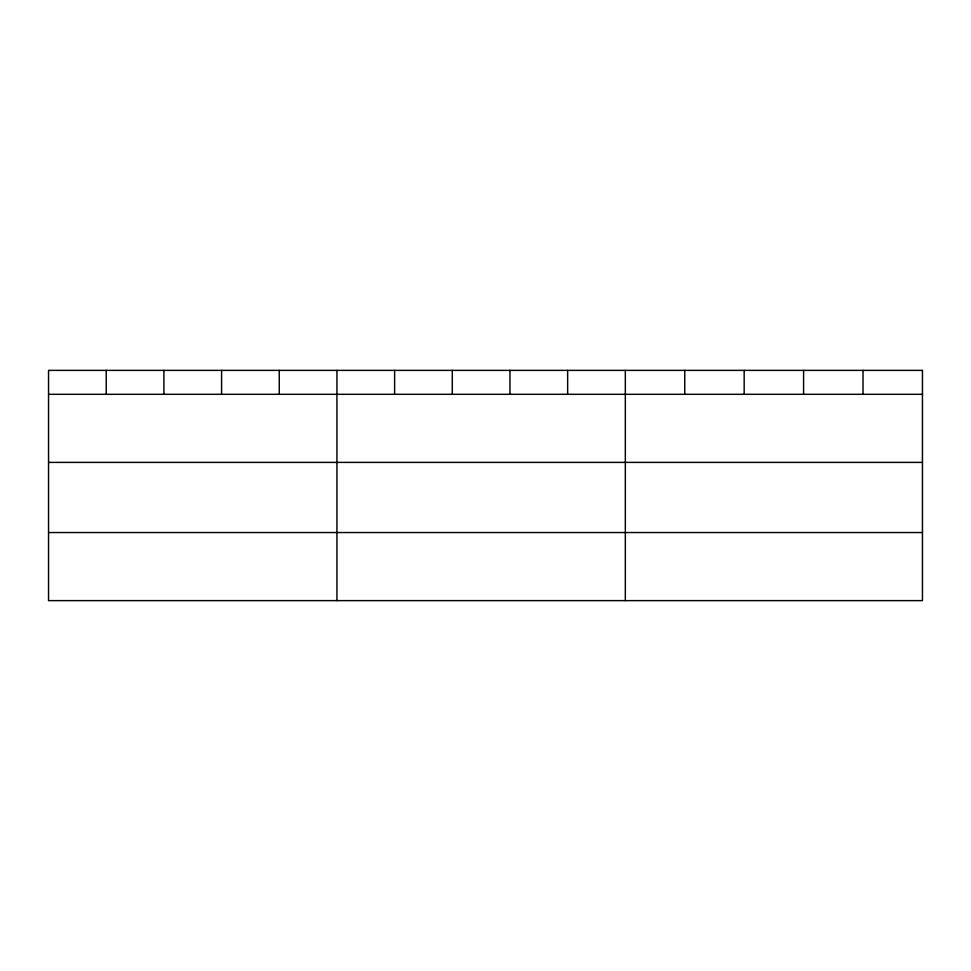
<?xml version="1.0" encoding="UTF-8"?>
<svg xmlns="http://www.w3.org/2000/svg" width="971" height="971" viewBox="0 0 971 971"><rect width="100%" height="100%" fill="white"/><g stroke="black" fill="none" stroke-linecap="round" stroke-linejoin="round"><path stroke-width="1.46" d="M48.55 394.311L922.45 394.311M48.55 462.39L922.45 462.39M48.55 532.545L922.45 532.545M863.025 370.376L863.025 394.311M803.6 370.376L803.6 394.311M744.174 370.376L744.174 394.311M684.749 370.376L684.749 394.311M625.324 370.376L625.324 600.624M567.647 370.376L567.647 394.311M509.969 370.376L509.969 394.311M452.292 370.376L452.292 394.311M394.614 370.376L394.614 394.311M336.937 370.376L336.937 600.624M279.26 370.376L279.26 394.311M221.582 370.376L221.582 394.311M163.905 370.376L163.905 394.311M106.227 370.376L106.227 394.311M922.45 370.376L48.55 370.376L48.55 600.624L922.45 600.624L922.45 370.376"/></g></svg>
